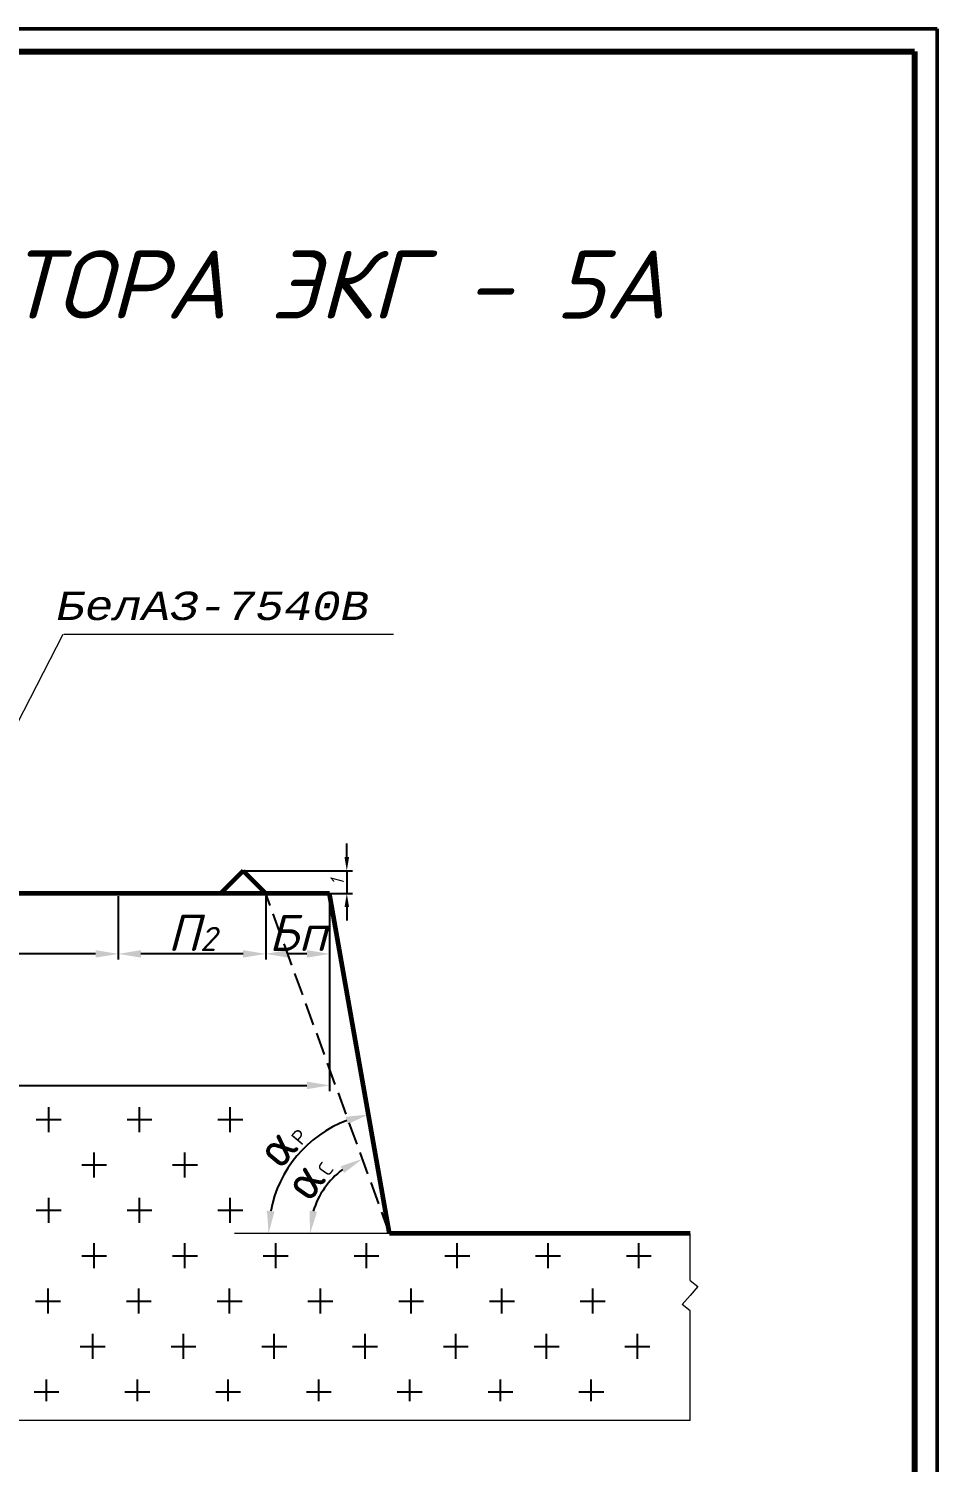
# Model space of a CAD drawing. Header units: millimetres. Extents: x 1555 to 5750, y -1109 to 1444.
# Drawn here: x 2967.3 to 3167.5, y 406.9 to 723 of the extents above; entities that cross this region are included whole.
import ezdxf

# ---------------------------------------------------------------- set-up
doc = ezdxf.new("R2010")
doc.units = ezdxf.units.MM
doc.linetypes.add('gost5', pattern=[7, 5, -2, 0])
doc.styles.add('GOST', font='GOST.shx', dxfattribs={"oblique": 15})
doc.styles.add('стиль2', font='isocteur.ttf')
doc.dimstyles.new('GOST', dxfattribs={"dimscale": 0, "dimtxt": 3, "dimasz": 3, "dimexe": 1.25, "dimexo": 0, "dimtad": 1, "dimtoh": 1, "dimdec": 3, "dimdsep": 46, "dimtxsty": 'GOST', "dimcen": 5, "dimadec": 3, "dimazin": 2, "dimtfac": 1, "dimtdec": 4, "dimtmove": 1, "dimatfit": 3, "dimfxl": 1, "dimtolj": 1, "dimtzin": 0, "dimarcsym": 0})
doc.dimstyles.new('ISO-25', dxfattribs={"dimtxt": 2.5, "dimasz": 2.5, "dimexe": 1.25, "dimexo": 0.625, "dimtad": 1, "dimtxsty": 'Standard', "dimcen": 2.5, "dimadec": 0, "dimazin": 0, "dimtfac": 1, "dimtmove": 0, "dimatfit": 3, "dimfxl": 1, "dimarcsym": 0})

# ---------------------------------------------------------------- blocks, each defined once
blk = doc.blocks.new('*D40')
at = {"color": 0, "lineweight": -2, "transparency": 16777216}
for p, q in [((2987.05, 531.74), (2987.05, 517.78)), ((3019.55, 531.74), (3019.55, 517.78)), ((3014.55, 519.03), (2992.05, 519.03))]:
    blk.add_line(p, q, dxfattribs=at)
at = {"color": 0, "lineweight": 25, "transparency": 16777216}
for points in [[(2992.05, 519.86), (2992.05, 518.2), (2987.05, 519.03)], [(3014.55, 519.86), (3014.55, 518.2), (3019.55, 519.03)]]:
    blk.add_solid(points, dxfattribs=at)
at = {"layer": 'Defpoints', "color": 0, "lineweight": 25, "transparency": 16777216}
for p in [(2987.05, 532.36), (3019.55, 532.36), (2987.05, 519.03)]:
    blk.add_point(p, dxfattribs=at)
at = {"color": 0, "transparency": 16777216, "insert": (3003.3, 523.66), "char_height": 8, "attachment_point": 5}
blk.add_mtext('{\\fISOCPEUR|b0|i1|c204|p34;П\\H0.6667x;2}', dxfattribs=at)
blk = doc.blocks.new('*D41')
at = {"color": 0, "lineweight": -2, "transparency": 16777216}
blk.add_arc((3046.85, 457.36), 17.53, 126.3983, 163.6017, dxfattribs=at)
at = {"color": 0, "lineweight": 25, "transparency": 16777216}
for points in [[(3036.05, 472.21), (3036.84, 470.74), (3040.85, 473.84)], [(3030.86, 462.19), (3029.21, 462.43), (3029.32, 457.36)]]:
    blk.add_solid(points, dxfattribs=at)
at = {"layer": 'Defpoints', "color": 0, "lineweight": 25, "transparency": 16777216}
for p in [(3019.55, 532.36), (3034.82, 470.11), (3018.93, 457.36), (3046.85, 457.36), (3046.85, 457.36)]:
    blk.add_point(p, dxfattribs=at)
at = {"color": 0, "transparency": 16777216, "insert": (3028.7, 470.07), "char_height": 8, "attachment_point": 5, "rotation": 55}
blk.add_mtext('{\\fISOCPEUR|b0|i0|c204|p34;α\\fISOCPEUR|b0|i0|c0|p34;\\H0.4x;C}', dxfattribs=at)
blk = doc.blocks.new('*D42')
at = {"color": 0, "lineweight": -2, "transparency": 16777216}
blk.add_arc((3046.85, 457.36), 26.67, 110.7566, 169.2434, dxfattribs=at)
at = {"color": 0, "lineweight": 25, "transparency": 16777216}
for points in [[(3037.18, 483.11), (3037.62, 481.5), (3042.22, 483.63)], [(3021.48, 462.26), (3019.82, 462.42), (3020.18, 457.36)]]:
    blk.add_solid(points, dxfattribs=at)
at = {"layer": 'Defpoints', "color": 0, "lineweight": 25, "transparency": 16777216}
for p in [(3033.63, 532.36), (3030.92, 478.76), (3018.93, 457.36), (3046.85, 457.36), (3046.85, 457.36)]:
    blk.add_point(p, dxfattribs=at)
at = {"color": 0, "transparency": 16777216, "insert": (3022.88, 477.48), "char_height": 8, "attachment_point": 5, "rotation": 50}
blk.add_mtext('{\\fISOCPEUR|b0|i0|c204|p34;α\\H0.4063x;Р}', dxfattribs=at)
blk = doc.blocks.new('*D45')
at = {"color": 0, "lineweight": -2, "transparency": 16777216}
for p, q in [((3019.55, 531.74), (3019.55, 517.78)), ((3033.63, 531.74), (3033.63, 517.78)), ((3028.63, 519.03), (3024.55, 519.03))]:
    blk.add_line(p, q, dxfattribs=at)
at = {"color": 0, "lineweight": 25, "transparency": 16777216}
for points in [[(3024.55, 519.86), (3024.55, 518.2), (3019.55, 519.03)], [(3028.63, 519.86), (3028.63, 518.2), (3033.63, 519.03)]]:
    blk.add_solid(points, dxfattribs=at)
at = {"layer": 'Defpoints', "color": 0, "lineweight": 25, "transparency": 16777216}
for p in [(3019.55, 532.36), (3033.63, 532.36), (3019.55, 519.03)]:
    blk.add_point(p, dxfattribs=at)
at = {"color": 0, "transparency": 16777216, "insert": (3026.59, 523.66), "char_height": 8, "attachment_point": 5}
blk.add_mtext('{\\fISOCPEUR|b0|i1|c204|p34;Бп}', dxfattribs=at)
blk = doc.blocks.new('*D32')
at = {"color": 0, "lineweight": -2, "transparency": 16777216}
for p, q in [((2725.43, 531.11), (2725.43, 488.79)), ((3033.63, 531.74), (3033.63, 488.79)), ((2730.43, 490.04), (3028.63, 490.04))]:
    blk.add_line(p, q, dxfattribs=at)
at = {"color": 0, "lineweight": 25, "transparency": 16777216}
for points in [[(2730.43, 490.87), (2730.43, 489.21), (2725.43, 490.04)], [(3028.63, 490.87), (3028.63, 489.21), (3033.63, 490.04)]]:
    blk.add_solid(points, dxfattribs=at)
at = {"layer": 'Defpoints', "color": 0, "lineweight": 25, "transparency": 16777216}
for p in [(2725.43, 531.74), (3033.63, 532.36), (3033.63, 490.04)]:
    blk.add_point(p, dxfattribs=at)
at = {"color": 0, "transparency": 16777216, "insert": (2879.53, 495.87), "char_height": 8, "attachment_point": 5}
blk.add_mtext('{\\fISOCPEUR|b0|i1|c204|p34;Шр}', dxfattribs=at)
blk = doc.blocks.new('*D34')
at = {"color": 0, "lineweight": -2, "transparency": 16777216}
for p, q in [((2987.05, 531.74), (2987.05, 517.78)), ((2932.05, 526.04), (2932.05, 517.78)), ((2982.05, 519.03), (2937.05, 519.03))]:
    blk.add_line(p, q, dxfattribs=at)
at = {"color": 0, "lineweight": 25, "transparency": 16777216}
for points in [[(2937.05, 519.86), (2937.05, 518.2), (2932.05, 519.03)], [(2982.05, 519.86), (2982.05, 518.2), (2987.05, 519.03)]]:
    blk.add_solid(points, dxfattribs=at)
at = {"layer": 'Defpoints', "color": 0, "lineweight": 25, "transparency": 16777216}
for p in [(2987.05, 532.36), (2932.05, 526.66), (2932.05, 519.03)]:
    blk.add_point(p, dxfattribs=at)
at = {"color": 0, "transparency": 16777216, "insert": (2959.55, 523.66), "char_height": 8, "attachment_point": 5}
blk.add_mtext('{\\fISOCPEUR|b0|i1|c204|p34;Е}', dxfattribs=at)
blk = doc.blocks.new('*D46')
at = {"color": 0, "lineweight": -2, "transparency": 16777216}
for p, q in [((3037.41, 540.36), (3037.41, 543.36)), ((3014.55, 537.36), (3038.66, 537.36)), ((3037.41, 537.36), (3037.41, 532.36)), ((3019.24, 532.36), (3038.66, 532.36)), ((3037.41, 529.36), (3037.41, 526.36))]:
    blk.add_line(p, q, dxfattribs=at)
at = {"color": 0, "lineweight": 25, "transparency": 16777216}
for points in [[(3036.91, 540.36), (3037.91, 540.36), (3037.41, 537.36)], [(3036.91, 529.36), (3037.91, 529.36), (3037.41, 532.36)]]:
    blk.add_solid(points, dxfattribs=at)
at = {"layer": 'Defpoints', "color": 0, "lineweight": 25, "transparency": 16777216}
for p in [(3014.55, 537.36), (3019.24, 532.36), (3037.41, 532.36)]:
    blk.add_point(p, dxfattribs=at)
at = {"color": 0, "lineweight": 20, "transparency": 16777216, "insert": (3035.29, 534.86), "char_height": 3, "attachment_point": 5, "rotation": 90, "style": 'GOST'}
blk.add_mtext('\\A1;{\\Fgost.shx;1}', dxfattribs=at)

msp = doc.modelspace()

# ---------------------------------------------------------------- linework, layer by layer
at = {"color": 0}
for p, q in [((3167.5084, 723.0007), (2573.5084, 723.0007)), ((3167.5084, -117.9993), (3167.5084, 723.0007)), ((2971.747, 479.7598), (2971.747, 485.2367)), ((2991.747, 479.7598), (2991.747, 485.2367)), ((3011.747, 479.7598), (3011.747, 485.2367)), ((2969.0085, 482.4982), (2974.4854, 482.4982)), ((2989.0085, 482.4982), (2994.4854, 482.4982)), ((3009.0085, 482.4982), (3014.4854, 482.4982)), ((2981.747, 469.7598), (2981.747, 475.2367)), ((3001.747, 469.7598), (3001.747, 475.2367)), ((2979.0085, 472.4982), (2984.4854, 472.4982)), ((2999.0085, 472.4982), (3004.4854, 472.4982)), ((2971.747, 459.7598), (2971.747, 465.2367)), ((2991.747, 459.7598), (2991.747, 465.2367)), ((3011.747, 459.7598), (3011.747, 465.2367)), ((2969.0085, 462.4982), (2974.4854, 462.4982)), ((2989.0085, 462.4982), (2994.4854, 462.4982)), ((3009.0085, 462.4982), (3014.4854, 462.4982)), ((2981.747, 449.7598), (2981.747, 455.2367)), ((3001.747, 449.7598), (3001.747, 455.2367)), ((3021.747, 449.7598), (3021.747, 455.2367)), ((3041.747, 449.7598), (3041.747, 455.2367)), ((3061.747, 449.7598), (3061.747, 455.2367)), ((3081.747, 449.7598), (3081.747, 455.2367)), ((3101.747, 449.7598), (3101.747, 455.2367)), ((2979.0085, 452.4982), (2984.4854, 452.4982)), ((2999.0085, 452.4982), (3004.4854, 452.4982)), ((3019.0085, 452.4982), (3024.4854, 452.4982)), ((3039.0085, 452.4982), (3044.4854, 452.4982)), ((3059.0085, 452.4982), (3064.4854, 452.4982)), ((3079.0085, 452.4982), (3084.4854, 452.4982)), ((3099.0085, 452.4982), (3104.4854, 452.4982)), ((2968.8479, 442.4982), (2974.3248, 442.4982)), ((2971.5863, 439.7598), (2971.5863, 445.2367)), ((2988.8479, 442.4982), (2994.3248, 442.4982)), ((2991.5863, 439.7598), (2991.5863, 445.2367)), ((3008.8479, 442.4982), (3014.3248, 442.4982)), ((3011.5863, 439.7598), (3011.5863, 445.2367)), ((3028.8479, 442.4982), (3034.3248, 442.4982)), ((3031.5863, 439.7598), (3031.5863, 445.2367)), ((3048.8479, 442.4982), (3054.3248, 442.4982)), ((3051.5863, 439.7598), (3051.5863, 445.2367)), ((3068.8479, 442.4982), (3074.3248, 442.4982)), ((3071.5863, 439.7598), (3071.5863, 445.2367)), ((3088.8479, 442.4982), (3094.3248, 442.4982)), ((3091.5863, 439.7598), (3091.5863, 445.2367)), ((2981.4257, 429.7598), (2981.4257, 435.2367)), ((3001.4257, 429.7598), (3001.4257, 435.2367)), ((3021.4257, 429.7598), (3021.4257, 435.2367)), ((3041.4257, 429.7598), (3041.4257, 435.2367)), ((3061.4257, 429.7598), (3061.4257, 435.2367)), ((3081.4257, 429.7598), (3081.4257, 435.2367)), ((3101.4257, 429.7598), (3101.4257, 435.2367)), ((2978.6872, 432.4982), (2984.1642, 432.4982)), ((2998.6872, 432.4982), (3004.1642, 432.4982)), ((3018.6872, 432.4982), (3024.1642, 432.4982)), ((3038.6872, 432.4982), (3044.1642, 432.4982)), ((3058.6872, 432.4982), (3064.1642, 432.4982)), ((3078.6872, 432.4982), (3084.1642, 432.4982)), ((3098.6872, 432.4982), (3104.1642, 432.4982)), ((2971.2651, 420.4592), (2971.2651, 425.2367)), ((2991.2651, 420.4592), (2991.2651, 425.2367)), ((3011.2651, 420.4592), (3011.2651, 425.2367)), ((3031.2651, 420.4592), (3031.2651, 425.2367)), ((3051.2651, 420.4592), (3051.2651, 425.2367)), ((3071.2651, 420.4592), (3071.2651, 425.2367)), ((3091.2651, 420.4592), (3091.2651, 425.2367)), ((2968.5266, 422.4982), (2974.0035, 422.4982)), ((2988.5266, 422.4982), (2994.0035, 422.4982)), ((3008.5266, 422.4982), (3014.0035, 422.4982)), ((3028.5266, 422.4982), (3034.0035, 422.4982)), ((3048.5266, 422.4982), (3054.0035, 422.4982)), ((3068.5266, 422.4982), (3074.0035, 422.4982)), ((3088.5266, 422.4982), (3094.0035, 422.4982))]:
    msp.add_line(p, q, dxfattribs=at)
at = {"color": 1, "lineweight": 50}
for p, q in [((2573.5084, 723.0007), (3167.5084, 723.0007)), ((3167.5084, 723.0007), (3167.5084, -117.9993))]:
    msp.add_line(p, q, dxfattribs=at)
at = {"lineweight": 80}
for p, q in [((2593.5084, 718.0007), (3162.5084, 718.0007)), ((3162.5084, 718.0007), (3162.5084, -112.9993))]:
    msp.add_line(p, q, dxfattribs=at)
at = {"color": 0, "lineweight": 20}
for p, q in [((2953.6942, 548.1834), (2974.9249, 589.4989)), ((2975.0372, 589.4989), (3047.7241, 589.4989)), ((3046.8505, 457.3643), (3012.6353, 457.3642)), ((3113.0357, 447.0416), (3113.0357, 457.3642)), ((3113.0357, 447.0416), (3114.7698, 445.6715)), ((3114.7698, 445.6715), (3113.0357, 443.7015)), ((3111.3016, 441.7315), (3113.0357, 443.7015)), ((3113.0357, 440.3613), (3111.3016, 441.7315)), ((3113.0357, 416.1299), (3113.0357, 440.3613)), ((3113.0357, 416.1299), (2890.0029, 416.1299))]:
    msp.add_line(p, q, dxfattribs=at)
at = {"color": 0, "lineweight": 60}
for p, q in [((3014.5527, 537.3643), (3009.5527, 532.3643)), ((3014.5527, 537.3643), (3019.5527, 532.3643)), ((3033.6259, 532.3642), (2725.4324, 532.3642)), ((3046.8505, 457.3643), (3033.6259, 532.3643)), ((3113.0357, 457.3642), (3046.8505, 457.3643))]:
    msp.add_line(p, q, dxfattribs=at)
at = {"color": 0, "linetype": 'gost5'}
msp.add_line((3046.8505, 457.3643), (3019.5527, 532.3643), dxfattribs=at)

# ---------------------------------------------------------------- texts
at = {"color": 0, "lineweight": 20, "insert": (2660.7253, 674.0976), "char_height": 15, "width": 489.879887, "attachment_point": 1}
msp.add_mtext('{\\fISOCPEUR|b0|i1|c204|p34;ВИДОБУВНОГО ВИБОЮ ЕКСКАВАТОРА ЭКГ - 5А\\fTahoma|b0|i0|c204|p32;\\P              }', dxfattribs=at)
at = {"color": 0, "lineweight": 30, "insert": (2973.4429, 598.882), "char_height": 6.25, "width": 84.836709, "attachment_point": 1, "style": 'стиль2'}
msp.add_mtext('{\\fISOCTEUR|b0|i1|c204|p49;БелАЗ-7540В}', dxfattribs=at)

# ---------------------------------------------------------------- dimensions: what is measured, and where the dimension line sits
at = {"color": 0, "lineweight": 20}
dim = msp.add_linear_dim(base=(3037.4144, 532.3643), p1=(3014.5527, 537.3643), p2=(3019.2413, 532.3643), angle=90, text='{\\Fgost.shx;1}', dimstyle='GOST', override={"dimscale": 1}, dxfattribs=at)
dim.commit()
dim.dimension.update_dxf_attribs({"geometry": '*D46', "text_midpoint": (3035.2894, 534.8643)})
at = {"color": 0}
for base, p1, p2, text, override, picture, middle in [((3033.6259, 490.0415), (2725.4324, 531.7392), (3033.6259, 532.3643), '{\\fISOCPEUR|b0|i1|c204|p34;Шр}', {"dimtxt": 8, "dimasz": 5, "dimtxsty": 'Standard', "dimclrt": 0}, '*D32', (2879.5291, 495.8665)), ((2932.0527, 519.0302), (2987.0527, 532.3643), (2932.0527, 526.6623), '{\\fISOCPEUR|b0|i1|c204|p34;Е}', {"dimtxt": 8, "dimasz": 5, "dimtxsty": 'Standard', "dimclrt": 0}, '*D34', (2959.5527, 523.6552)), ((2987.0527, 519.0302), (3019.5527, 532.3643), (2987.0527, 532.3643), '{\\fISOCPEUR|b0|i1|c204|p34;П\\H0.6667x;2}', {"dimtxt": 8, "dimasz": 5, "dimclrt": 0}, '*D40', (3003.3027, 523.6552))]:
    dim = msp.add_linear_dim(base=base, p1=p1, p2=p2, text=text, dimstyle='ISO-25', override=override, dxfattribs=at)
    dim.commit()
    dim.dimension.update_dxf_attribs({"geometry": picture, "text_midpoint": middle})
for base, line2, text, picture, middle in [((3030.923, 478.7585), ((3046.8505, 457.3643), (3033.6259, 532.3643)), '{\\fISOCPEUR|b0|i0|c204|p34;α\\H0.4063x;Р}', '*D42', (3026.4185, 474.5087)), ((3034.8208, 470.115), ((3046.8505, 457.3643), (3019.5527, 532.3643)), '{\\fISOCPEUR|b0|i0|c204|p34;α\\fISOCPEUR|b0|i0|c0|p34;\\H0.4x;C}', '*D41', (3032.4909, 467.4189))]:
    dim = msp.add_angular_dim_2l(base=base, line1=((3046.8505, 457.3643), (3018.9284, 457.3643)), line2=line2, text=text, dimstyle='ISO-25', override={"dimtxt": 8, "dimasz": 5}, dxfattribs=at)
    dim.commit()
    dim.dimension.update_dxf_attribs({"geometry": picture, "text_midpoint": middle, "dimtype": 162})
dim = msp.add_linear_dim(base=(3019.5527, 519.0302), p1=(3033.6259, 532.3643), p2=(3019.5527, 532.3643), text='{\\fISOCPEUR|b0|i1|c204|p34;Бп}', dimstyle='ISO-25', override={"dimtxt": 8, "dimasz": 5, "dimtxsty": 'Standard', "dimclrt": 0}, dxfattribs=at)
dim.commit()
dim.dimension.update_dxf_attribs({"geometry": '*D45', "text_midpoint": (3026.5893, 519.0302), "dimtype": 160})

doc.saveas('drawing.dxf')
